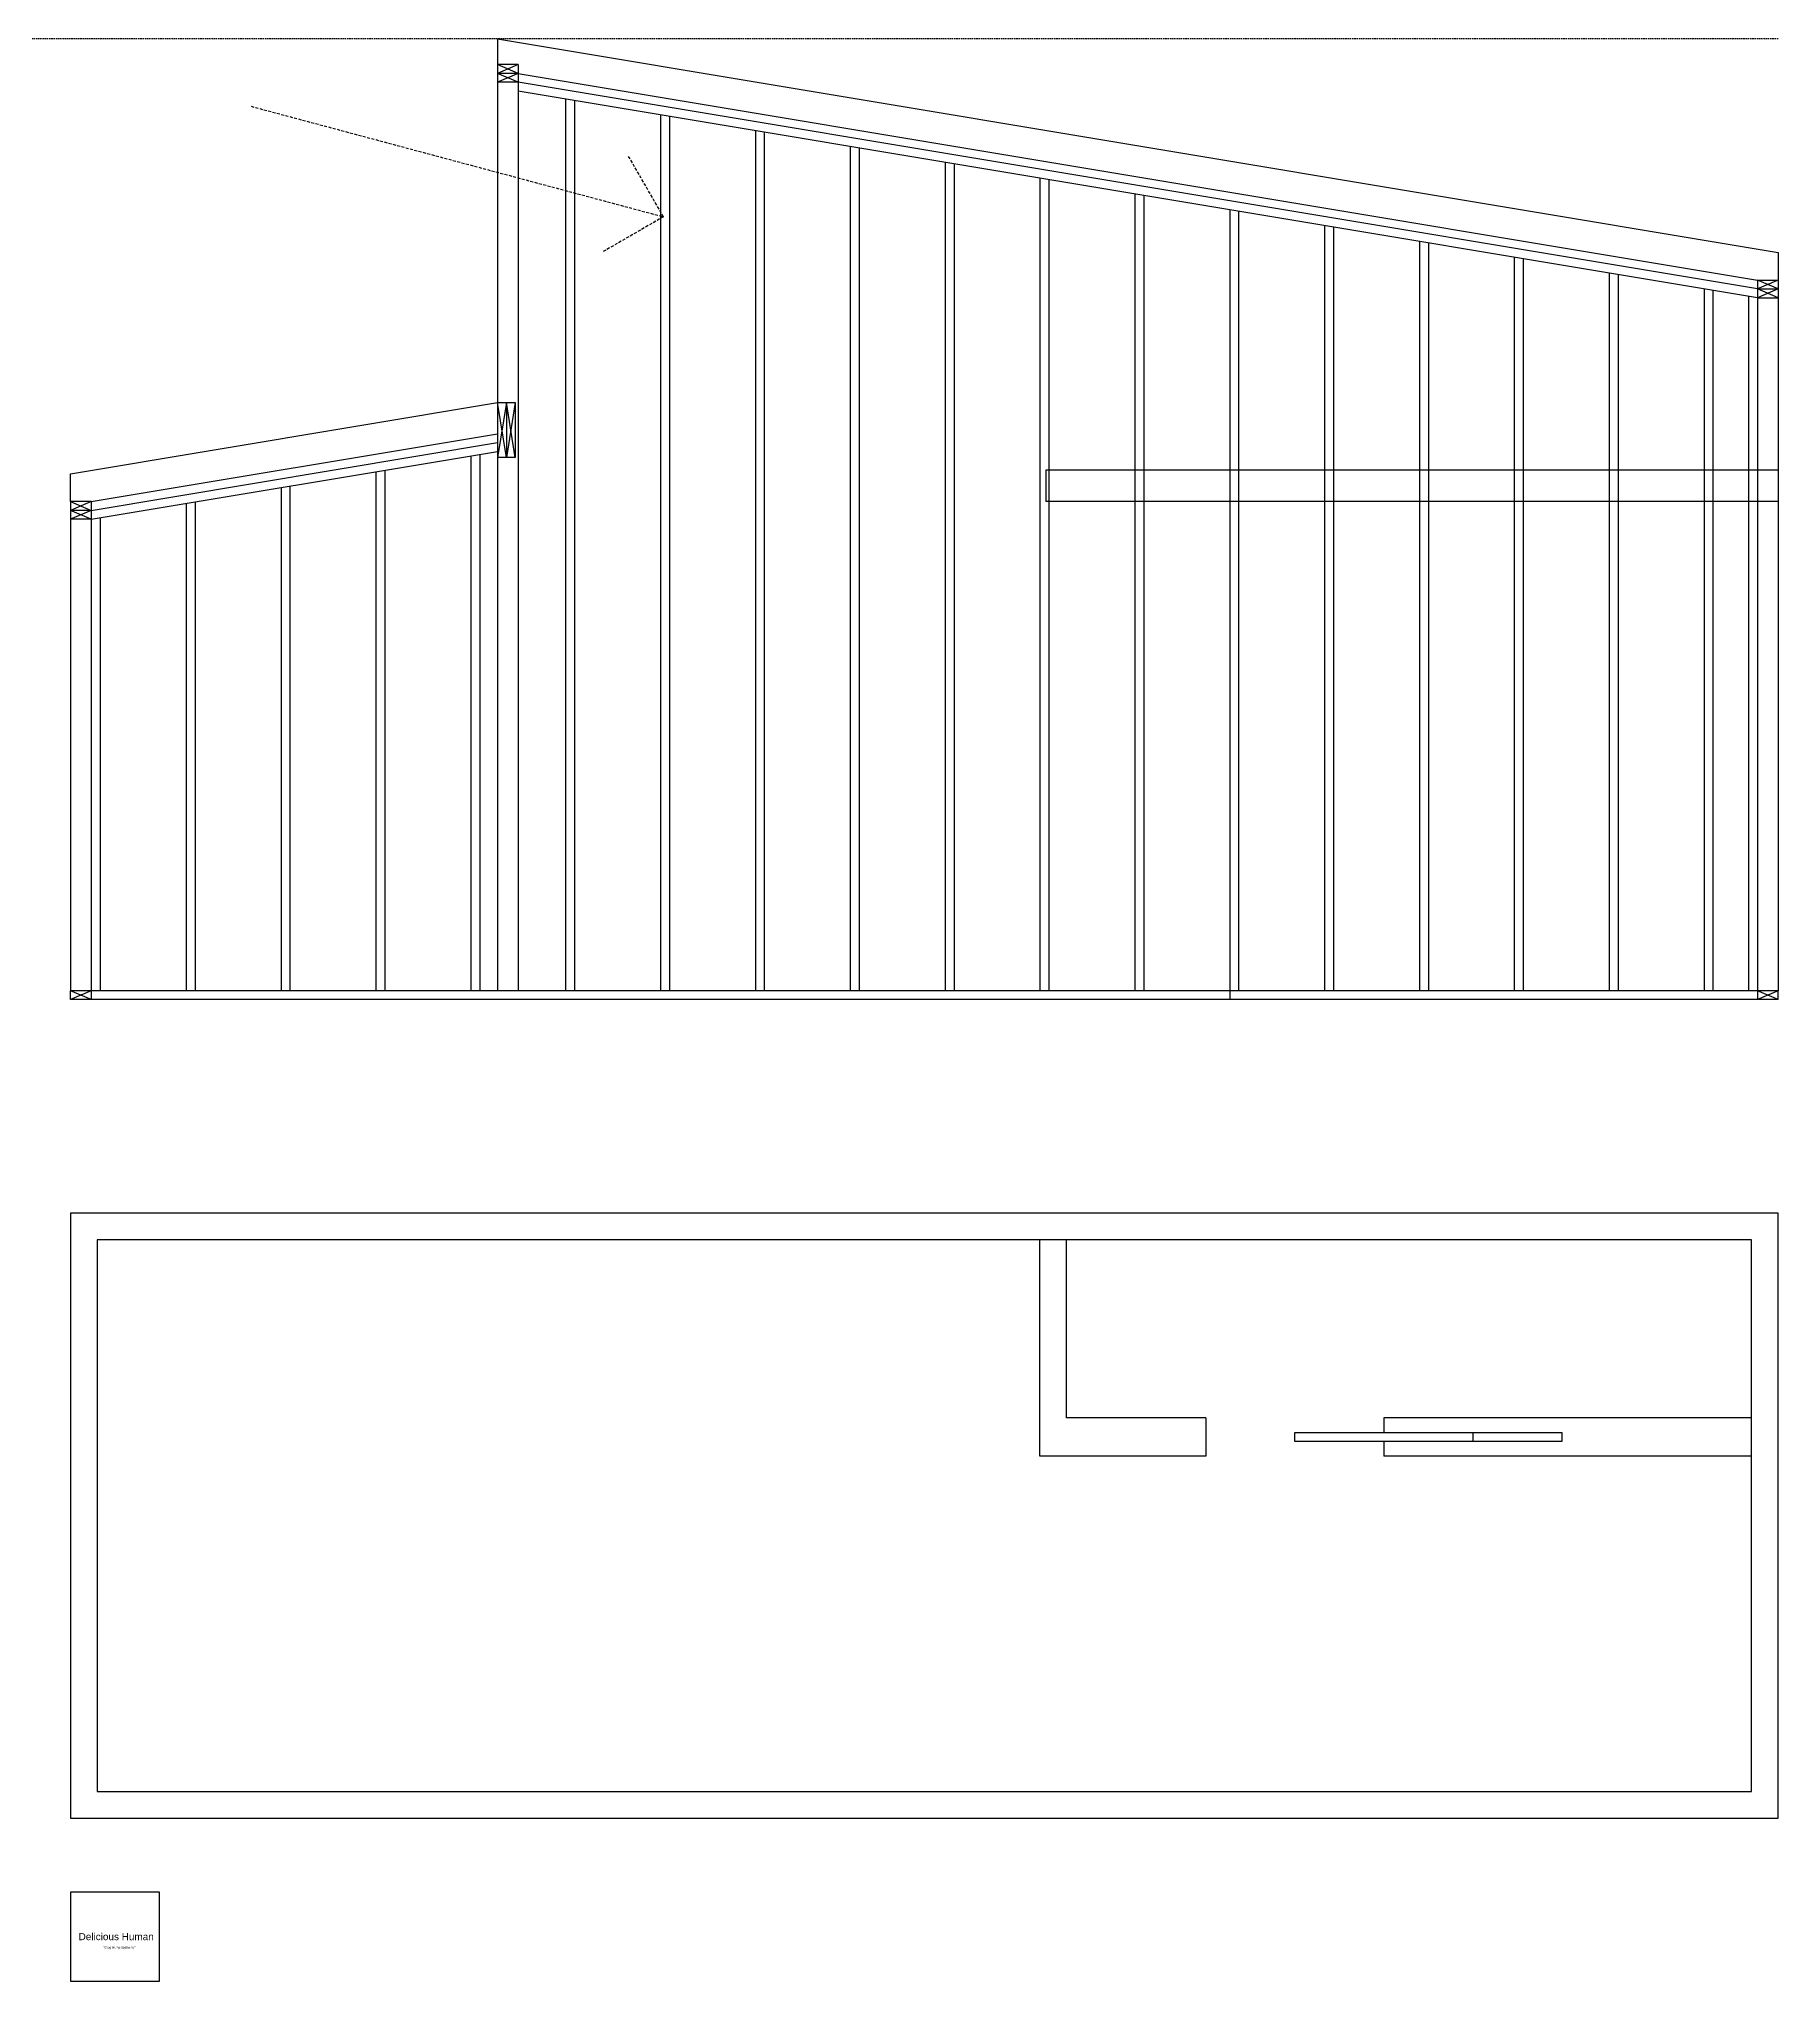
# Model space of a CAD drawing. Header units: inches. Extents: x -234 to 1040, y -15 to 525.
# Drawn here: x 7.1 to 300.5, y -15 to 312.5 of the extents above; entities that cross this region are included whole.
import ezdxf

# ---------------------------------------------------------------- set-up
doc = ezdxf.new("R2010")
doc.units = ezdxf.units.IN
doc.header["$MEASUREMENT"] = 0
doc.linetypes.add('DASHED', pattern=[0.75, 0.5, -0.25])
doc.linetypes.add('DASHED2', pattern=[0.375, 0.25, -0.125])
doc.layers.add('Light Angles', color=2, linetype='DASHED')
doc.layers.add('Reference', color=1, linetype='DASHED2')
doc.styles.get("Standard").update_dxf_attribs({"font": 'arial.ttf'})

msp = doc.modelspace()

# ---------------------------------------------------------------- linework, layer by layer
for p, q in [((84.5, 312.5), (300.5, 276.5)), ((84.5, 312.5), (84.5, 308.17)), ((88, 308.17), (84.5, 308.17)), ((88, 308.17), (84.5, 306.67)), ((88, 306.67), (84.5, 308.17)), ((84.5, 308.17), (84.5, 152)), ((88, 308.17), (88, 152)), ((88, 306.67), (84.5, 306.67)), ((88, 306.67), (84.5, 305.17)), ((88, 305.17), (84.5, 306.67)), ((88, 305.17), (84.5, 305.17)), ((88, 306.67), (297, 271.83)), ((297, 270.33), (88, 305.17)), ((297, 268.83), (88, 303.67)), ((96, 302.33), (96, 152)), ((97.5, 302.08), (97.5, 152)), ((112, 299.67), (112, 152)), ((113.5, 299.42), (113.5, 152)), ((128, 297), (128, 152)), ((129.5, 296.75), (129.5, 152)), ((144, 294.33), (144, 152)), ((145.5, 294.08), (145.5, 152)), ((160, 291.67), (160, 152)), ((161.5, 291.42), (161.5, 152)), ((176, 289), (176, 152)), ((177.5, 288.75), (177.5, 152)), ((192, 286.33), (192, 152)), ((193.5, 286.08), (193.5, 152)), ((208, 283.67), (208, 152)), ((209.5, 283.42), (209.5, 152)), ((224, 281), (224, 152)), ((225.5, 280.75), (225.5, 152)), ((240, 278.33), (240, 152)), ((241.5, 278.08), (241.5, 152)), ((256, 275.67), (256, 152)), ((257.5, 275.42), (257.5, 152)), ((300.5, 276.5), (300.5, 271.83)), ((272, 273), (272, 152)), ((273.5, 272.75), (273.5, 152)), ((297, 271.83), (297, 150.5)), ((297, 271.83), (300.5, 271.83)), ((300.5, 271.83), (297, 270.33)), ((300.5, 270.33), (297, 271.83)), ((300.5, 271.83), (300.5, 152)), ((288, 270.33), (288, 152)), ((289.5, 270.08), (289.5, 152)), ((295.5, 269.08), (295.5, 152)), ((297, 270.33), (300.5, 270.33)), ((300.5, 270.33), (297, 268.83)), ((300.5, 268.83), (297, 270.33)), ((297, 268.83), (300.5, 268.83)), ((12.5, 239.17), (84.5, 251.17)), ((84.5, 251.17), (87.5, 251.17)), ((86, 241.92), (84.5, 251.17)), ((86, 251.17), (84.5, 241.92)), ((86, 251.17), (86, 241.92)), ((87.5, 241.92), (86, 251.17)), ((87.5, 251.17), (86, 241.92)), ((87.5, 251.17), (87.5, 241.92)), ((16, 234.5), (84.5, 245.92)), ((16, 233), (84.5, 244.42)), ((16, 231.5), (84.5, 242.92)), ((81.5, 242.42), (81.5, 152)), ((12.5, 234.5), (12.5, 239.17)), ((64, 239.5), (64, 152)), ((65.5, 239.75), (65.5, 152)), ((80, 242.17), (80, 152)), ((87.5, 241.92), (84.5, 241.92)), ((177, 239.75), (177, 234.5)), ((300.5, 239.75), (177, 239.75)), ((48, 236.83), (48, 152)), ((49.5, 237.08), (49.5, 152)), ((12.5, 234.5), (12.5, 152)), ((12.5, 234.5), (16, 233)), ((16, 234.5), (12.5, 233)), ((16, 234.5), (12.5, 234.5)), ((16, 233), (12.5, 231.5)), ((16, 231.5), (12.5, 233)), ((16, 233), (12.5, 233)), ((16, 234.5), (16, 152)), ((32, 234.17), (32, 152)), ((33.5, 234.42), (33.5, 152)), ((300.5, 234.5), (177, 234.5)), ((300.5, 234.5), (300.5, 233)), ((16, 231.5), (12.5, 231.5)), ((17.5, 231.75), (17.5, 152)), ((12.5, 150.5), (12.5, 152)), ((300.5, 152), (12.5, 152)), ((16, 152), (12.5, 150.5)), ((16, 150.5), (12.5, 152)), ((16, 152), (16, 150.5)), ((208, 152), (208, 150.5)), ((300.5, 150.5), (297, 152)), ((300.5, 152), (297, 150.5)), ((300.5, 150.5), (300.5, 152)), ((300.5, 150.5), (12.5, 150.5)), ((17, 110), (17, 17)), ((296, 110), (17, 110)), ((176, 73.5), (176, 110)), ((180.5, 80), (180.5, 110)), ((296, 17), (296, 110)), ((204, 80), (180.5, 80)), ((204, 80), (204, 73.5)), ((296, 80), (234, 80)), ((234, 80), (234, 77.5)), ((234, 76), (234, 73.5)), ((249, 77.5), (249, 76)), ((264, 77.5), (264, 76)), ((204, 73.5), (176, 73.5)), ((296, 73.5), (234, 73.5)), ((17, 17), (296, 17))]:
    msp.add_line(p, q)
for points in [[(12.5, 114.5), (12.5, 12.5), (300.5, 12.5), (300.5, 114.5)], [(12.5, -15), (27.5, -15), (27.5, 0), (12.5, 0)]]:
    msp.add_lwpolyline(points, close=True)
msp.add_lwpolyline([(264, 76), (234, 76), (219, 76), (219, 77.5), (234, 77.5), (264, 77.5)])
at = {"layer": 'Light Angles'}
for p, q in [((42.95, 301.13), (112.5, 282.5)), ((112.5, 282.5), (106.5, 292.89)), ((112.5, 282.5), (106.5, 292.89)), ((112.5, 282.5), (102.11, 276.5)), ((112.5, 282.5), (102.11, 276.5))]:
    msp.add_line(p, q, dxfattribs=at)
at = {"layer": 'Reference'}
msp.add_line((300.5, 312.5), (-40, 312.5), dxfattribs=at)

# ---------------------------------------------------------------- texts
msp.add_text('"Greg Humanlastname"', height=0.375).set_placement((18, -9.5))
at = {"insert": (13.86, -6.89), "char_height": 1.2, "attachment_point": 1}
msp.add_mtext_dynamic_manual_height_columns('Delicious Human', width=15, gutter_width=1, heights=[1.22], dxfattribs=at)

doc.saveas('drawing.dxf')
